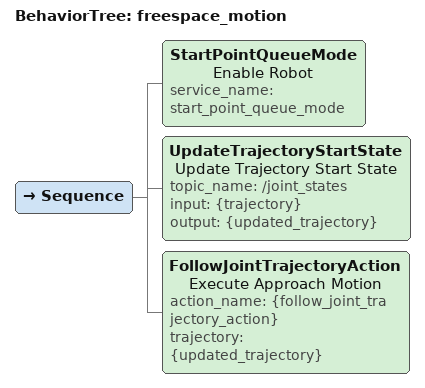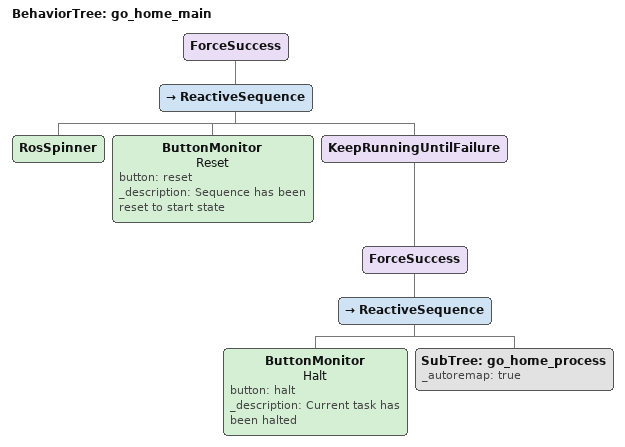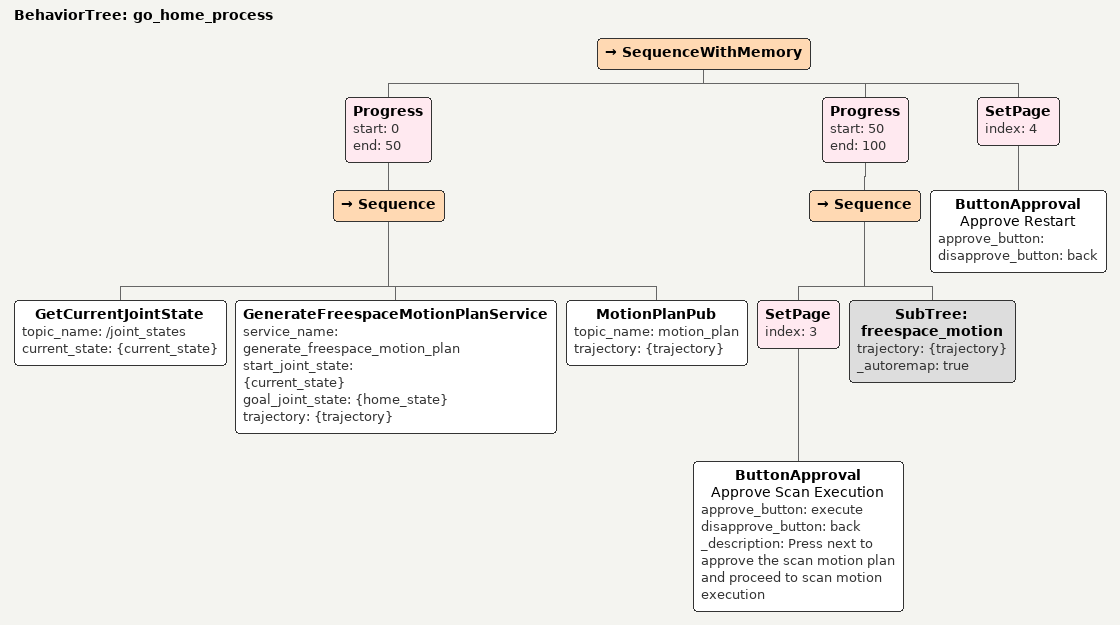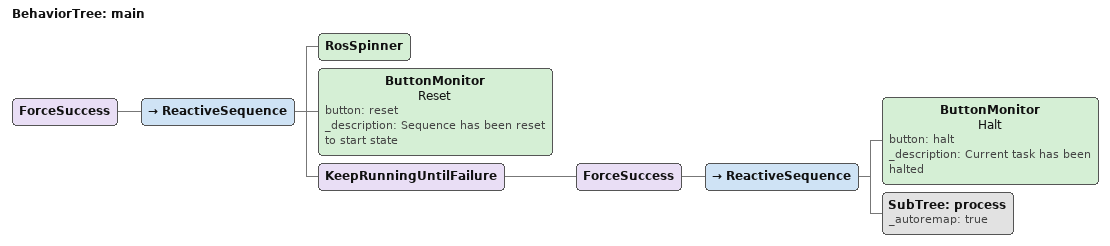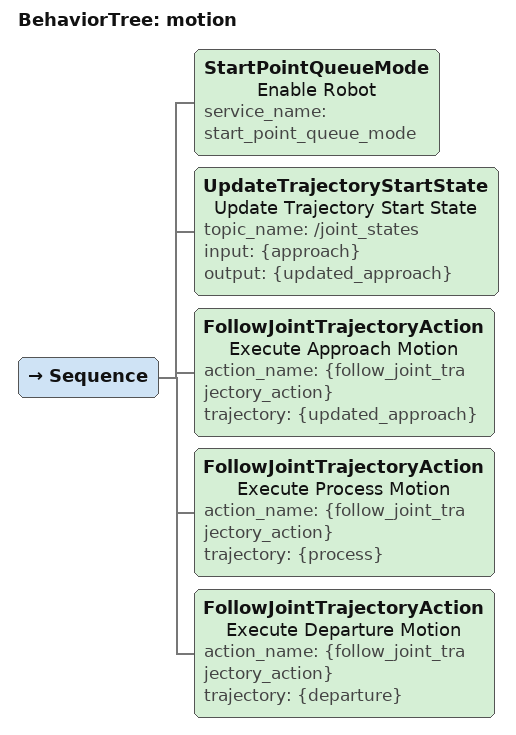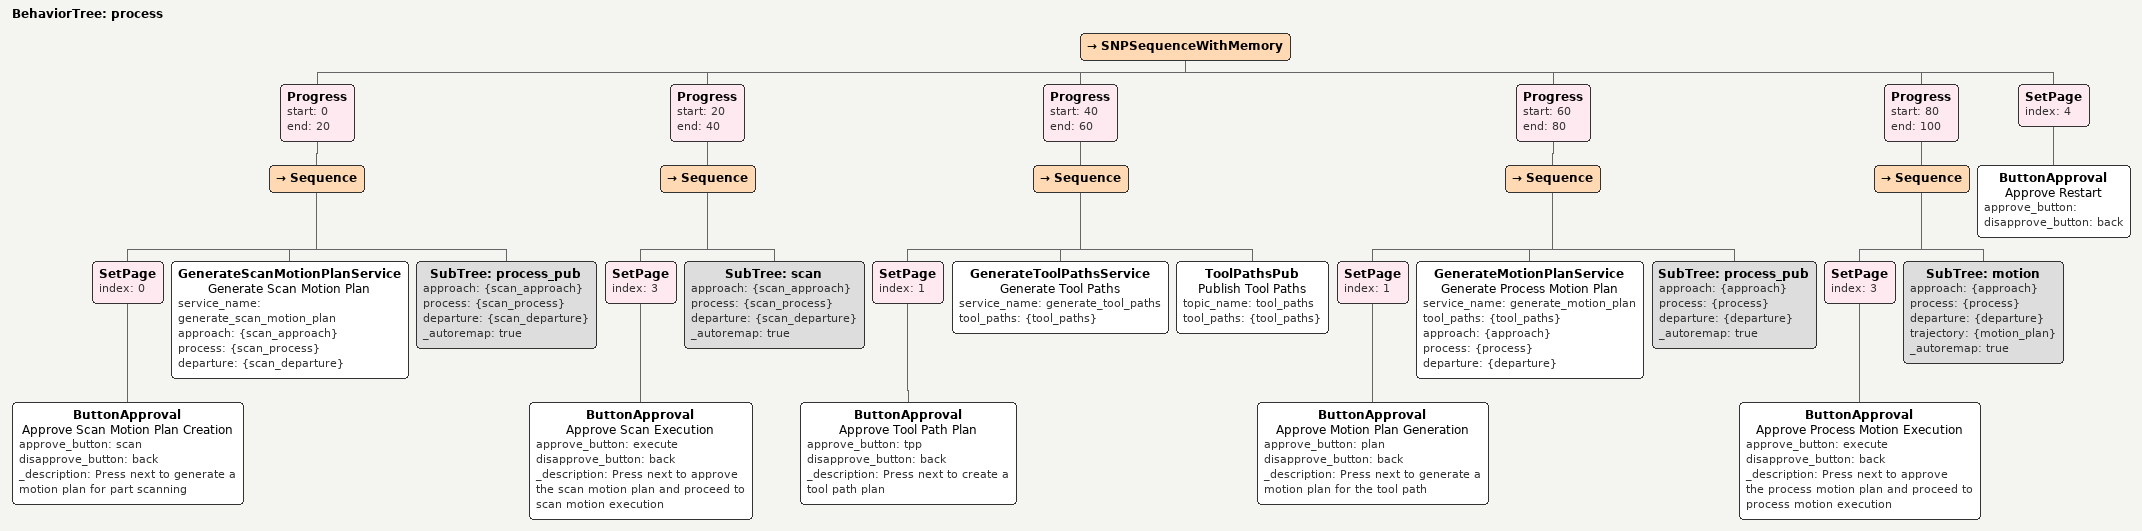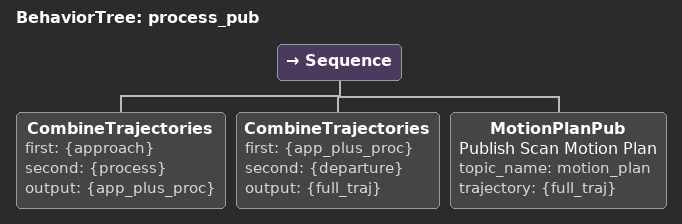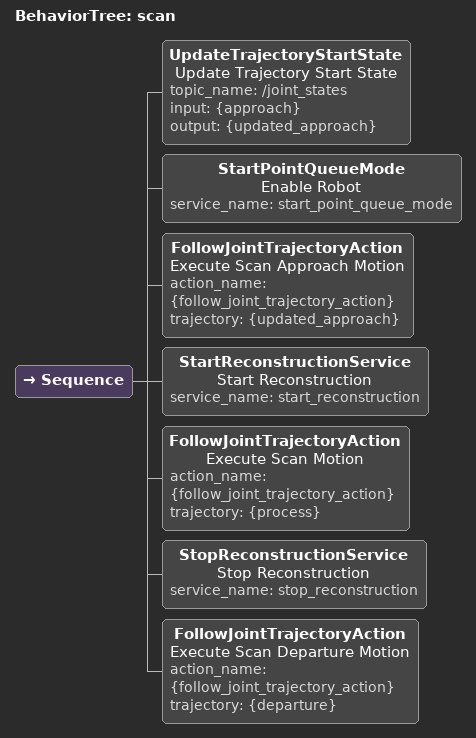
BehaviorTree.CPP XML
<?xml version="1.0" encoding="UTF-8"?>
<root BTCPP_format="4">
  <BehaviorTree ID="freespace_motion">
    <Sequence>
      <StartPointQueueMode name="Enable Robot"
                           service_name="start_point_queue_mode"/>
      <UpdateTrajectoryStartState name="Update Trajectory Start State"
                                  topic_name="/joint_states"
                                  input="{trajectory}"
                                  output="{updated_trajectory}"/>
      <FollowJointTrajectoryAction name="Execute Approach Motion"
                                   action_name="{follow_joint_trajectory_action}"
                                   trajectory="{updated_trajectory}"/>
    </Sequence>
  </BehaviorTree>

  <BehaviorTree ID="go_home_main">
    <ForceSuccess>
      <ReactiveSequence>
        <RosSpinner/>
        <ButtonMonitor name="Reset"
                       button="reset"
                       _description="Sequence has been reset to start state"/>
        <KeepRunningUntilFailure>
          <ForceSuccess>
            <ReactiveSequence>
              <ButtonMonitor name="Halt"
                             button="halt"
                             _description="Current task has been halted"/>
              <SubTree ID="go_home_process"
                       _autoremap="true"/>
            </ReactiveSequence>
          </ForceSuccess>
        </KeepRunningUntilFailure>
      </ReactiveSequence>
    </ForceSuccess>
  </BehaviorTree>

  <BehaviorTree ID="go_home_process">
    <SequenceWithMemory>
      <Progress start="0"
                end="50">
        <Sequence>
          <GetCurrentJointState topic_name="/joint_states"
                                current_state="{current_state}"/>
          <GenerateFreespaceMotionPlanService service_name="generate_freespace_motion_plan"
                                              start_joint_state="{current_state}"
                                              goal_joint_state="{home_state}"
                                              trajectory="{trajectory}"/>
          <MotionPlanPub topic_name="motion_plan"
                         trajectory="{trajectory}"/>
        </Sequence>
      </Progress>
      <Progress start="50"
                end="100">
        <Sequence>
          <SetPage index="3">
            <ButtonApproval name="Approve Scan Execution"
                            approve_button="execute"
                            disapprove_button="back"
                            _description="Press next to approve the scan motion plan and proceed to scan motion execution"/>
          </SetPage>
          <SubTree ID="freespace_motion"
                   trajectory="{trajectory}"
                   _autoremap="true"/>
        </Sequence>
      </Progress>
      <SetPage index="4">
        <ButtonApproval name="Approve Restart"
                        approve_button=""
                        disapprove_button="back"/>
      </SetPage>
    </SequenceWithMemory>
  </BehaviorTree>

  <BehaviorTree ID="main">
    <ForceSuccess>
      <ReactiveSequence>
        <RosSpinner/>
        <ButtonMonitor name="Reset"
                       button="reset"
                       _description="Sequence has been reset to start state"/>
        <KeepRunningUntilFailure>
          <ForceSuccess>
            <ReactiveSequence>
              <ButtonMonitor name="Halt"
                             button="halt"
                             _description="Current task has been halted"/>
              <SubTree ID="process"
                       _autoremap="true"/>
            </ReactiveSequence>
          </ForceSuccess>
        </KeepRunningUntilFailure>
      </ReactiveSequence>
    </ForceSuccess>
  </BehaviorTree>

  <BehaviorTree ID="motion">
    <Sequence>
      <StartPointQueueMode name="Enable Robot"
                           service_name="start_point_queue_mode"/>
      <UpdateTrajectoryStartState name="Update Trajectory Start State"
                                  topic_name="/joint_states"
                                  input="{approach}"
                                  output="{updated_approach}"/>
      <FollowJointTrajectoryAction name="Execute Approach Motion"
                                   action_name="{follow_joint_trajectory_action}"
                                   trajectory="{updated_approach}"/>
      <FollowJointTrajectoryAction name="Execute Process Motion"
                                   action_name="{follow_joint_trajectory_action}"
                                   trajectory="{process}"/>
      <FollowJointTrajectoryAction name="Execute Departure Motion"
                                   action_name="{follow_joint_trajectory_action}"
                                   trajectory="{departure}"/>
    </Sequence>
  </BehaviorTree>

  <BehaviorTree ID="process">
    <SNPSequenceWithMemory>
      <Progress start="0"
                end="20">
        <Sequence>
          <SetPage index="0">
            <ButtonApproval name="Approve Scan Motion Plan Creation"
                            approve_button="scan"
                            disapprove_button="back"
                            _description="Press next to generate a motion plan for part scanning"/>
          </SetPage>
          <GenerateScanMotionPlanService name="Generate Scan Motion Plan"
                                         service_name="generate_scan_motion_plan"
                                         approach="{scan_approach}"
                                         process="{scan_process}"
                                         departure="{scan_departure}"/>
          <SubTree ID="process_pub"
                   approach="{scan_approach}"
                   process="{scan_process}"
                   departure="{scan_departure}"
                   _autoremap="true"/>
        </Sequence>
      </Progress>
      <Progress start="20"
                end="40">
        <Sequence>
          <SetPage index="3">
            <ButtonApproval name="Approve Scan Execution"
                            approve_button="execute"
                            disapprove_button="back"
                            _description="Press next to approve the scan motion plan and proceed to scan motion execution"/>
          </SetPage>
          <SubTree ID="scan"
                   approach="{scan_approach}"
                   process="{scan_process}"
                   departure="{scan_departure}"
                   _autoremap="true"/>
        </Sequence>
      </Progress>
      <Progress start="40"
                end="60">
        <Sequence>
          <SetPage index="1">
            <ButtonApproval name="Approve Tool Path Plan"
                            approve_button="tpp"
                            disapprove_button="back"
                            _description="Press next to create a tool path plan"/>
          </SetPage>
          <GenerateToolPathsService name="Generate Tool Paths"
                                    service_name="generate_tool_paths"
                                    tool_paths="{tool_paths}"/>
          <ToolPathsPub name="Publish Tool Paths"
                        topic_name="tool_paths"
                        tool_paths="{tool_paths}"/>
        </Sequence>
      </Progress>
      <Progress start="60"
                end="80">
        <Sequence>
          <SetPage index="1">
            <ButtonApproval name="Approve Motion Plan Generation"
                            approve_button="plan"
                            disapprove_button="back"
                            _description="Press next to generate a motion plan for the tool path"/>
          </SetPage>
          <GenerateMotionPlanService name="Generate Process Motion Plan"
                                     service_name="generate_motion_plan"
                                     tool_paths="{tool_paths}"
                                     approach="{approach}"
                                     process="{process}"
                                     departure="{departure}"/>
          <SubTree ID="process_pub"
                   approach="{approach}"
                   process="{process}"
                   departure="{departure}"
                   _autoremap="true"/>
        </Sequence>
      </Progress>
      <Progress start="80"
                end="100">
        <Sequence>
          <SetPage index="3">
            <ButtonApproval name="Approve Process Motion Execution"
                            approve_button="execute"
                            disapprove_button="back"
                            _description="Press next to approve the process motion plan and proceed to process motion execution"/>
          </SetPage>
          <SubTree ID="motion"
                   approach="{approach}"
                   process="{process}"
                   departure="{departure}"
                   trajectory="{motion_plan}"
                   _autoremap="true"/>
        </Sequence>
      </Progress>
      <SetPage index="4">
        <ButtonApproval name="Approve Restart"
                        approve_button=""
                        disapprove_button="back"/>
      </SetPage>
    </SNPSequenceWithMemory>
  </BehaviorTree>

  <BehaviorTree ID="process_pub">
    <Sequence>
      <CombineTrajectories first="{approach}"
                           second="{process}"
                           output="{app_plus_proc}"/>
      <CombineTrajectories first="{app_plus_proc}"
                           second="{departure}"
                           output="{full_traj}"/>
      <MotionPlanPub name="Publish Scan Motion Plan"
                     topic_name="motion_plan"
                     trajectory="{full_traj}"/>
    </Sequence>
  </BehaviorTree>

  <BehaviorTree ID="scan">
    <Sequence>
      <UpdateTrajectoryStartState name="Update Trajectory Start State"
                                  topic_name="/joint_states"
                                  input="{approach}"
                                  output="{updated_approach}"/>
      <StartPointQueueMode name="Enable Robot"
                           service_name="start_point_queue_mode"/>
      <FollowJointTrajectoryAction name="Execute Scan Approach Motion"
                                   action_name="{follow_joint_trajectory_action}"
                                   trajectory="{updated_approach}"/>
      <StartReconstructionService name="Start Reconstruction"
                                  service_name="start_reconstruction"/>
      <FollowJointTrajectoryAction name="Execute Scan Motion"
                                   action_name="{follow_joint_trajectory_action}"
                                   trajectory="{process}"/>
      <StopReconstructionService name="Stop Reconstruction"
                                 service_name="stop_reconstruction"/>
      <FollowJointTrajectoryAction name="Execute Scan Departure Motion"
                                   action_name="{follow_joint_trajectory_action}"
                                   trajectory="{departure}"/>
    </Sequence>
  </BehaviorTree>

</root>
